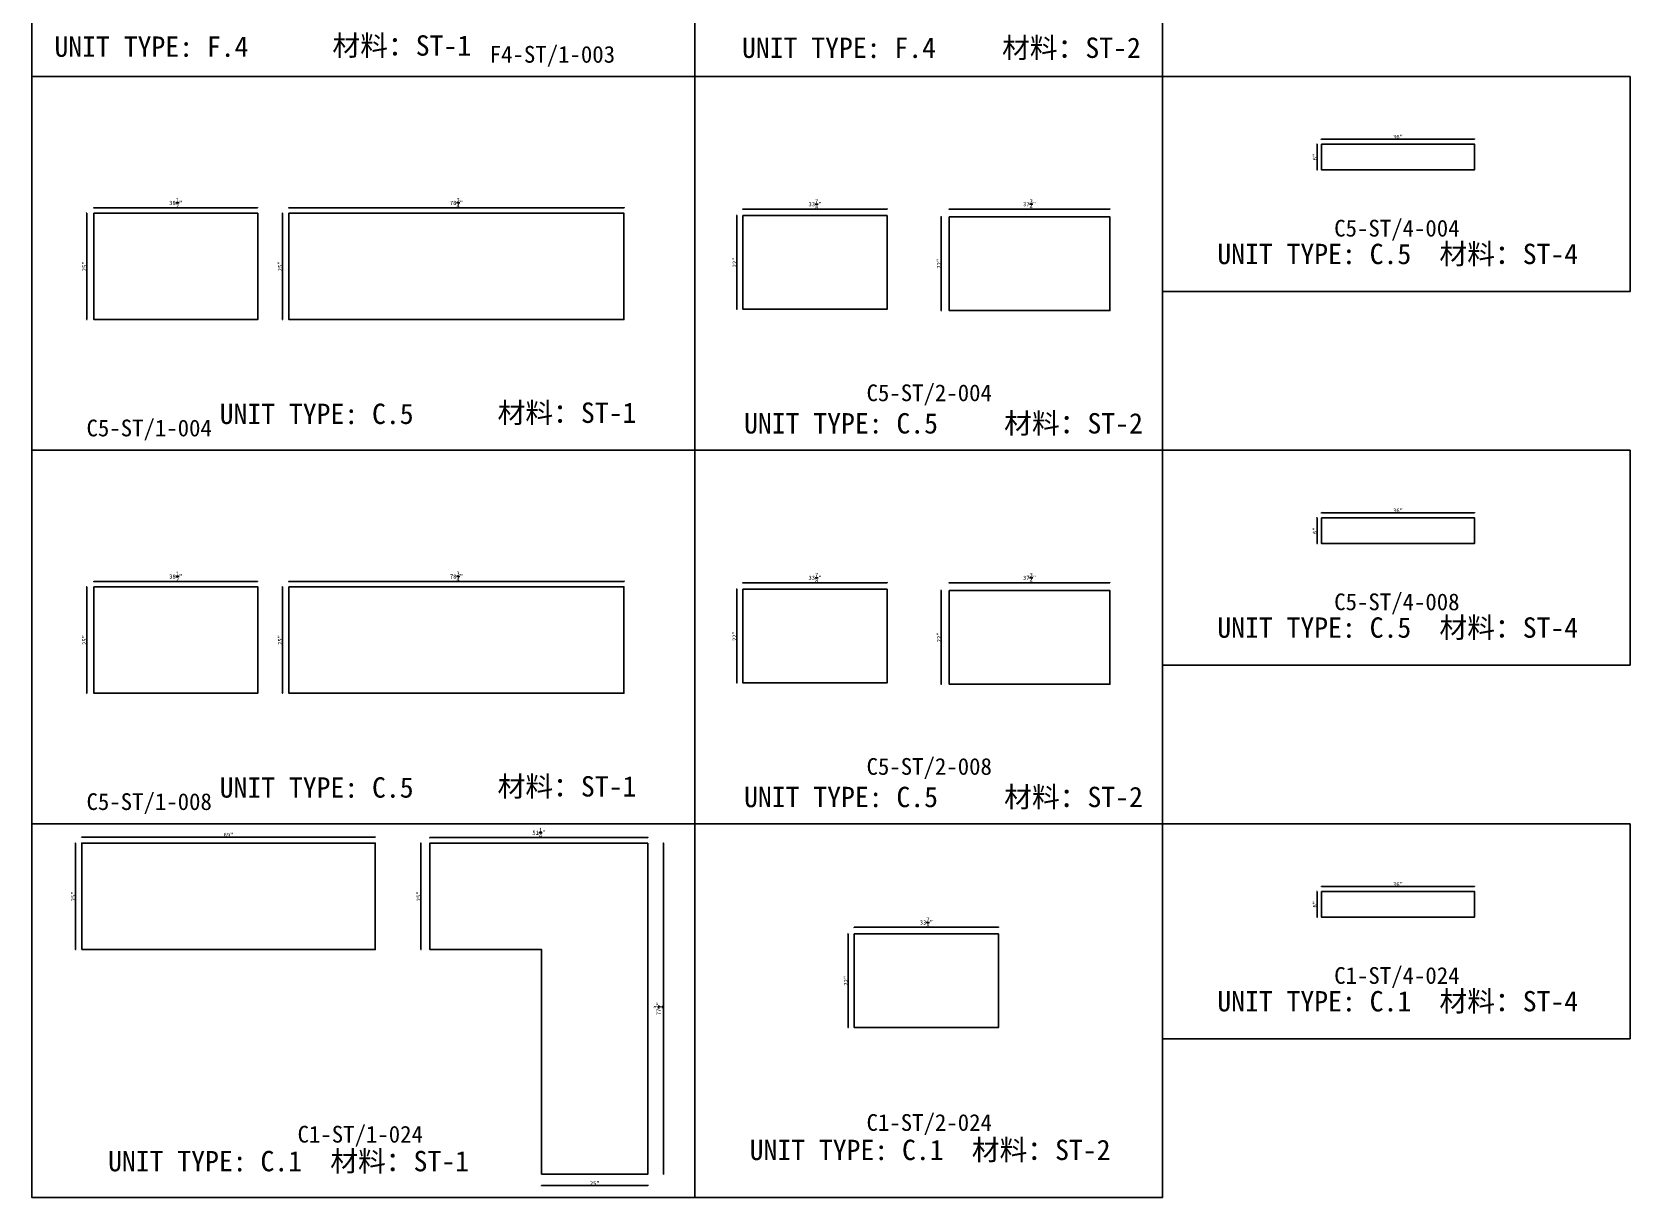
# Model space of a CAD drawing. Header units: millimetres. Extents: x -46966 to 138077, y -48408 to 2116.
# Drawn here: x 128537 to 138077, y -11649 to -4727 of the extents above; entities that cross this region are included whole.
import ezdxf
from ezdxf.enums import TextEntityAlignment as Align

# ---------------------------------------------------------------- set-up
doc = ezdxf.new("R2010")
doc.units = ezdxf.units.MM
doc.layers.add('PART_NUMBER', color=3, linetype='Continuous')
doc.styles.add('样式 1', font='')
doc.styles.get('样式 1').set_extended_font_data('NSimSun')
doc.dimstyles.new('副本 ISO-25', dxfattribs={"dimtxt": 25, "dimasz": 10, "dimexe": 1.5, "dimexo": 0.5, "dimtad": 1, "dimlfac": 0.03937, "dimlunit": 5, "dimtxsty": '样式 1', "dimblk": 'ARCHTICK', "dimcen": 2.5, "dimclrd": 256, "dimclrt": 1, "dimazin": 3, "dimtfac": 1, "dimtmove": 0, "dimatfit": 3, "dimfxlon": 1})

# ---------------------------------------------------------------- blocks, each defined once
blk = doc.blocks.new('_ArchTick')
at = {"color": 0, "linetype": 'ByBlock', "const_width": 0.15}
blk.add_lwpolyline([(-0.5, -0.5), (0.5, 0.5)], dxfattribs=at)
blk = doc.blocks.new('*D1675')
at = {"color": 0, "lineweight": -2, "transparency": 16777216}
for p, q in [((128906.1, -5776.8), (128906.1, -5774.3)), ((129884, -5776.8), (129884, -5774.3))]:
    blk.add_line(p, q, dxfattribs=at)
at = {"lineweight": -2, "transparency": 16777216}
blk.add_line((128906.1, -5775.8), (129884, -5775.8), dxfattribs=at)
at = {"layer": 'Defpoints', "color": 0, "transparency": 16777216}
for p in [(128906.1, -5808.5), (129884, -5775.8), (129884, -5808.5)]:
    blk.add_point(p, dxfattribs=at)
at = {"lineweight": -2, "transparency": 16777216, "xscale": 10, "yscale": 10, "zscale": 10, "rotation": 180}
blk.add_blockref('_ArchTick', (128906.1, -5775.8), dxfattribs=at)
at = {"lineweight": -2, "transparency": 16777216, "xscale": 10, "yscale": 10, "zscale": 10}
blk.add_blockref('_ArchTick', (129884, -5775.8), dxfattribs=at)
at = {"color": 1, "transparency": 16777216, "insert": (129395.1, -5746.8), "char_height": 25, "attachment_point": 5, "style": '样式 1'}
blk.add_mtext('\\A1;38{\\H1x;\\S1/2;}"', dxfattribs=at)
blk = doc.blocks.new('*D1676')
at = {"color": 0, "lineweight": -2, "transparency": 16777216}
for p, q in [((128864.2, -5808.5), (128861.7, -5808.5)), ((128864.2, -6443.5), (128861.7, -6443.5))]:
    blk.add_line(p, q, dxfattribs=at)
at = {"lineweight": -2, "transparency": 16777216}
blk.add_line((128863.2, -5808.5), (128863.2, -6443.5), dxfattribs=at)
at = {"layer": 'Defpoints', "color": 0, "transparency": 16777216}
for p in [(128906.1, -5808.5), (128863.2, -6443.5), (128906.1, -6443.5)]:
    blk.add_point(p, dxfattribs=at)
at = {"lineweight": -2, "transparency": 16777216, "xscale": 10, "yscale": 10, "zscale": 10}
for p, rotation in [((128863.2, -5808.5), 90), ((128863.2, -6443.5), 270)]:
    blk.add_blockref('_ArchTick', p, dxfattribs=dict(at, rotation=rotation))
at = {"color": 1, "transparency": 16777216, "insert": (128850.1, -6126), "char_height": 25, "attachment_point": 5, "rotation": 90, "style": '样式 1'}
blk.add_mtext('\\A1;25"', dxfattribs=at)
blk = doc.blocks.new('*D1677')
at = {"color": 0, "lineweight": -2, "transparency": 16777216}
for p, q in [((130070.8, -5776.8), (130070.8, -5774.3)), ((132071.1, -5776.8), (132071.1, -5774.3))]:
    blk.add_line(p, q, dxfattribs=at)
at = {"lineweight": -2, "transparency": 16777216}
blk.add_line((130070.8, -5775.8), (132071.1, -5775.8), dxfattribs=at)
at = {"layer": 'Defpoints', "color": 0, "transparency": 16777216}
for p in [(130070.8, -5808.5), (132071.1, -5775.8), (132071.1, -5808.5)]:
    blk.add_point(p, dxfattribs=at)
at = {"lineweight": -2, "transparency": 16777216, "xscale": 10, "yscale": 10, "zscale": 10, "rotation": 180}
blk.add_blockref('_ArchTick', (130070.8, -5775.8), dxfattribs=at)
at = {"lineweight": -2, "transparency": 16777216, "xscale": 10, "yscale": 10, "zscale": 10}
blk.add_blockref('_ArchTick', (132071.1, -5775.8), dxfattribs=at)
at = {"color": 1, "transparency": 16777216, "insert": (131070.9, -5746.7), "char_height": 25, "attachment_point": 5, "style": '样式 1'}
blk.add_mtext('\\A1;78{\\H1x;\\S3/4;}"', dxfattribs=at)
blk = doc.blocks.new('*D1678')
at = {"color": 0, "lineweight": -2, "transparency": 16777216}
for p, q in [((130032.4, -5808.5), (130029.9, -5808.5)), ((130032.4, -6443.5), (130029.9, -6443.5))]:
    blk.add_line(p, q, dxfattribs=at)
at = {"lineweight": -2, "transparency": 16777216}
blk.add_line((130031.4, -6443.5), (130031.4, -5808.5), dxfattribs=at)
at = {"layer": 'Defpoints', "color": 0, "transparency": 16777216}
for p in [(130031.4, -5808.5), (130070.8, -5808.5), (130070.8, -6443.5)]:
    blk.add_point(p, dxfattribs=at)
at = {"lineweight": -2, "transparency": 16777216, "xscale": 10, "yscale": 10, "zscale": 10}
for p, rotation in [((130031.4, -5808.5), 90), ((130031.4, -6443.5), 270)]:
    blk.add_blockref('_ArchTick', p, dxfattribs=dict(at, rotation=rotation))
at = {"color": 1, "transparency": 16777216, "insert": (130018.3, -6126), "char_height": 25, "attachment_point": 5, "rotation": 90, "style": '样式 1'}
blk.add_mtext('\\A1;25"', dxfattribs=at)
blk = doc.blocks.new('*D1679')
at = {"color": 0, "lineweight": -2, "transparency": 16777216}
for p, q in [((132781.4, -5784.8), (132781.4, -5782.3)), ((133641.8, -5784.8), (133641.8, -5782.3))]:
    blk.add_line(p, q, dxfattribs=at)
at = {"lineweight": -2, "transparency": 16777216}
blk.add_line((132781.4, -5783.8), (133641.8, -5783.8), dxfattribs=at)
at = {"layer": 'Defpoints', "color": 0, "transparency": 16777216}
for p in [(133641.8, -5783.8), (132781.4, -5823.3), (133641.8, -5823.3)]:
    blk.add_point(p, dxfattribs=at)
at = {"lineweight": -2, "transparency": 16777216, "xscale": 10, "yscale": 10, "zscale": 10, "rotation": 180}
blk.add_blockref('_ArchTick', (132781.4, -5783.8), dxfattribs=at)
at = {"lineweight": -2, "transparency": 16777216, "xscale": 10, "yscale": 10, "zscale": 10}
blk.add_blockref('_ArchTick', (133641.8, -5783.8), dxfattribs=at)
at = {"color": 1, "transparency": 16777216, "insert": (133211.6, -5754.7), "char_height": 25, "attachment_point": 5, "style": '样式 1'}
blk.add_mtext('\\A1;33{\\H1x;\\S7/8;}"', dxfattribs=at)
blk = doc.blocks.new('*D1680')
at = {"color": 0, "lineweight": -2, "transparency": 16777216}
for p, q in [((132745.7, -5823.3), (132743.2, -5823.3)), ((132745.7, -6382.1), (132743.2, -6382.1))]:
    blk.add_line(p, q, dxfattribs=at)
at = {"lineweight": -2, "transparency": 16777216}
blk.add_line((132744.7, -5823.3), (132744.7, -6382.1), dxfattribs=at)
at = {"layer": 'Defpoints', "color": 0, "transparency": 16777216}
for p in [(132781.4, -5823.3), (132744.7, -6382.1), (132781.4, -6382.1)]:
    blk.add_point(p, dxfattribs=at)
at = {"lineweight": -2, "transparency": 16777216, "xscale": 10, "yscale": 10, "zscale": 10}
for p, rotation in [((132744.7, -5823.3), 90), ((132744.7, -6382.1), 270)]:
    blk.add_blockref('_ArchTick', p, dxfattribs=dict(at, rotation=rotation))
at = {"color": 1, "transparency": 16777216, "insert": (132731.6, -6102.7), "char_height": 25, "attachment_point": 5, "rotation": 90, "style": '样式 1'}
blk.add_mtext('\\A1;22"', dxfattribs=at)
blk = doc.blocks.new('*D1681')
at = {"color": 0, "lineweight": -2, "transparency": 16777216}
for p, q in [((134013.2, -5784.8), (134013.2, -5782.3)), ((134972, -5784.8), (134972, -5782.3))]:
    blk.add_line(p, q, dxfattribs=at)
at = {"lineweight": -2, "transparency": 16777216}
blk.add_line((134013.2, -5783.8), (134972, -5783.8), dxfattribs=at)
at = {"layer": 'Defpoints', "color": 0, "transparency": 16777216}
for p in [(134972, -5783.8), (134013.2, -5830.7), (134972, -5830.7)]:
    blk.add_point(p, dxfattribs=at)
at = {"lineweight": -2, "transparency": 16777216, "xscale": 10, "yscale": 10, "zscale": 10, "rotation": 180}
blk.add_blockref('_ArchTick', (134013.2, -5783.8), dxfattribs=at)
at = {"lineweight": -2, "transparency": 16777216, "xscale": 10, "yscale": 10, "zscale": 10}
blk.add_blockref('_ArchTick', (134972, -5783.8), dxfattribs=at)
at = {"color": 1, "transparency": 16777216, "insert": (134492.6, -5754.7), "char_height": 25, "attachment_point": 5, "style": '样式 1'}
blk.add_mtext('\\A1;37{\\H1x;\\S3/4;}"', dxfattribs=at)
blk = doc.blocks.new('*D1682')
at = {"color": 0, "lineweight": -2, "transparency": 16777216}
for p, q in [((133966, -5830.7), (133963.5, -5830.7)), ((133966, -6389.5), (133963.5, -6389.5))]:
    blk.add_line(p, q, dxfattribs=at)
at = {"lineweight": -2, "transparency": 16777216}
blk.add_line((133965, -6389.5), (133965, -5830.7), dxfattribs=at)
at = {"layer": 'Defpoints', "color": 0, "transparency": 16777216}
for p in [(133965, -5830.7), (134013.2, -5830.7), (134013.2, -6389.5)]:
    blk.add_point(p, dxfattribs=at)
at = {"lineweight": -2, "transparency": 16777216, "xscale": 10, "yscale": 10, "zscale": 10}
for p, rotation in [((133965, -5830.7), 90), ((133965, -6389.5), 270)]:
    blk.add_blockref('_ArchTick', p, dxfattribs=dict(at, rotation=rotation))
at = {"color": 1, "transparency": 16777216, "insert": (133951.9, -6110.1), "char_height": 25, "attachment_point": 5, "rotation": 90, "style": '样式 1'}
blk.add_mtext('\\A1;22"', dxfattribs=at)
blk = doc.blocks.new('*D1683')
at = {"color": 0, "lineweight": -2, "transparency": 16777216}
for p, q in [((136234.6, -5367.5), (136234.6, -5365)), ((137149, -5367.5), (137149, -5365))]:
    blk.add_line(p, q, dxfattribs=at)
at = {"lineweight": -2, "transparency": 16777216}
blk.add_line((136234.6, -5366.5), (137149, -5366.5), dxfattribs=at)
at = {"layer": 'Defpoints', "color": 0, "transparency": 16777216}
for p in [(136234.6, -5397.3), (137149, -5366.5), (137149, -5397.3)]:
    blk.add_point(p, dxfattribs=at)
at = {"lineweight": -2, "transparency": 16777216, "xscale": 10, "yscale": 10, "zscale": 10, "rotation": 180}
blk.add_blockref('_ArchTick', (136234.6, -5366.5), dxfattribs=at)
at = {"lineweight": -2, "transparency": 16777216, "xscale": 10, "yscale": 10, "zscale": 10}
blk.add_blockref('_ArchTick', (137149, -5366.5), dxfattribs=at)
at = {"color": 1, "transparency": 16777216, "insert": (136691.8, -5353.4), "char_height": 25, "attachment_point": 5, "style": '样式 1'}
blk.add_mtext('\\A1;36"', dxfattribs=at)
blk = doc.blocks.new('*D2107')
at = {"color": 0, "lineweight": -2, "transparency": 16777216}
for p, q in [((136209.8, -5397.3), (136207.3, -5397.3)), ((136209.8, -5549.7), (136207.3, -5549.7))]:
    blk.add_line(p, q, dxfattribs=at)
at = {"lineweight": -2, "transparency": 16777216}
blk.add_line((136208.8, -5549.7), (136208.8, -5397.3), dxfattribs=at)
at = {"layer": 'Defpoints', "color": 0, "transparency": 16777216}
for p in [(136208.8, -5397.3), (136234.6, -5397.3), (136234.6, -5549.7)]:
    blk.add_point(p, dxfattribs=at)
at = {"lineweight": -2, "transparency": 16777216, "xscale": 10, "yscale": 10, "zscale": 10}
for p, rotation in [((136208.8, -5397.3), 90), ((136208.8, -5549.7), 270)]:
    blk.add_blockref('_ArchTick', p, dxfattribs=dict(at, rotation=rotation))
at = {"color": 1, "transparency": 16777216, "insert": (136195.7, -5473.5), "char_height": 25, "attachment_point": 5, "rotation": 90, "style": '样式 1'}
blk.add_mtext('\\A1;6"', dxfattribs=at)
blk = doc.blocks.new('*D2108')
at = {"color": 0, "lineweight": -2, "transparency": 16777216}
for p, q in [((128906.1, -8006.4), (128906.1, -8003.9)), ((129884, -8006.4), (129884, -8003.9))]:
    blk.add_line(p, q, dxfattribs=at)
at = {"lineweight": -2, "transparency": 16777216}
blk.add_line((128906.1, -8005.4), (129884, -8005.4), dxfattribs=at)
at = {"layer": 'Defpoints', "color": 0, "transparency": 16777216}
for p in [(129884, -8005.4), (128906.1, -8038), (129884, -8038)]:
    blk.add_point(p, dxfattribs=at)
at = {"lineweight": -2, "transparency": 16777216, "xscale": 10, "yscale": 10, "zscale": 10, "rotation": 180}
blk.add_blockref('_ArchTick', (128906.1, -8005.4), dxfattribs=at)
at = {"lineweight": -2, "transparency": 16777216, "xscale": 10, "yscale": 10, "zscale": 10}
blk.add_blockref('_ArchTick', (129884, -8005.4), dxfattribs=at)
at = {"color": 1, "transparency": 16777216, "insert": (129395.1, -7976.3), "char_height": 25, "attachment_point": 5, "style": '样式 1'}
blk.add_mtext('\\A1;38{\\H1x;\\S1/2;}"', dxfattribs=at)
blk = doc.blocks.new('*D2109')
at = {"color": 0, "lineweight": -2, "transparency": 16777216}
for p, q in [((128864.2, -8038), (128861.7, -8038)), ((128864.2, -8673), (128861.7, -8673))]:
    blk.add_line(p, q, dxfattribs=at)
at = {"lineweight": -2, "transparency": 16777216}
blk.add_line((128863.2, -8038), (128863.2, -8673), dxfattribs=at)
at = {"layer": 'Defpoints', "color": 0, "transparency": 16777216}
for p in [(128906.1, -8038), (128863.2, -8673), (128906.1, -8673)]:
    blk.add_point(p, dxfattribs=at)
at = {"lineweight": -2, "transparency": 16777216, "xscale": 10, "yscale": 10, "zscale": 10}
for p, rotation in [((128863.2, -8038), 90), ((128863.2, -8673), 270)]:
    blk.add_blockref('_ArchTick', p, dxfattribs=dict(at, rotation=rotation))
at = {"color": 1, "transparency": 16777216, "insert": (128850.1, -8355.5), "char_height": 25, "attachment_point": 5, "rotation": 90, "style": '样式 1'}
blk.add_mtext('\\A1;25"', dxfattribs=at)
blk = doc.blocks.new('*D2110')
at = {"color": 0, "lineweight": -2, "transparency": 16777216}
for p, q in [((130070.8, -8006.4), (130070.8, -8003.9)), ((132071.1, -8006.4), (132071.1, -8003.9))]:
    blk.add_line(p, q, dxfattribs=at)
at = {"lineweight": -2, "transparency": 16777216}
blk.add_line((130070.8, -8005.4), (132071.1, -8005.4), dxfattribs=at)
at = {"layer": 'Defpoints', "color": 0, "transparency": 16777216}
for p in [(132071.1, -8005.4), (130070.8, -8038), (132071.1, -8038)]:
    blk.add_point(p, dxfattribs=at)
at = {"lineweight": -2, "transparency": 16777216, "xscale": 10, "yscale": 10, "zscale": 10, "rotation": 180}
blk.add_blockref('_ArchTick', (130070.8, -8005.4), dxfattribs=at)
at = {"lineweight": -2, "transparency": 16777216, "xscale": 10, "yscale": 10, "zscale": 10}
blk.add_blockref('_ArchTick', (132071.1, -8005.4), dxfattribs=at)
at = {"color": 1, "transparency": 16777216, "insert": (131070.9, -7976.3), "char_height": 25, "attachment_point": 5, "style": '样式 1'}
blk.add_mtext('\\A1;78{\\H1x;\\S3/4;}"', dxfattribs=at)
blk = doc.blocks.new('*D2111')
at = {"color": 0, "lineweight": -2, "transparency": 16777216}
for p, q in [((130032.4, -8038), (130029.9, -8038)), ((130032.4, -8673), (130029.9, -8673))]:
    blk.add_line(p, q, dxfattribs=at)
at = {"lineweight": -2, "transparency": 16777216}
blk.add_line((130031.4, -8673), (130031.4, -8038), dxfattribs=at)
at = {"layer": 'Defpoints', "color": 0, "transparency": 16777216}
for p in [(130031.4, -8038), (130070.8, -8038), (130070.8, -8673)]:
    blk.add_point(p, dxfattribs=at)
at = {"lineweight": -2, "transparency": 16777216, "xscale": 10, "yscale": 10, "zscale": 10}
for p, rotation in [((130031.4, -8038), 90), ((130031.4, -8673), 270)]:
    blk.add_blockref('_ArchTick', p, dxfattribs=dict(at, rotation=rotation))
at = {"color": 1, "transparency": 16777216, "insert": (130018.3, -8355.5), "char_height": 25, "attachment_point": 5, "rotation": 90, "style": '样式 1'}
blk.add_mtext('\\A1;25"', dxfattribs=at)
blk = doc.blocks.new('*D2112')
at = {"color": 0, "lineweight": -2, "transparency": 16777216}
for p, q in [((132781.4, -8014.4), (132781.4, -8011.9)), ((133641.8, -8014.4), (133641.8, -8011.9))]:
    blk.add_line(p, q, dxfattribs=at)
at = {"lineweight": -2, "transparency": 16777216}
blk.add_line((132781.4, -8013.4), (133641.8, -8013.4), dxfattribs=at)
at = {"layer": 'Defpoints', "color": 0, "transparency": 16777216}
for p in [(133641.8, -8013.4), (132781.4, -8052.8), (133641.8, -8052.8)]:
    blk.add_point(p, dxfattribs=at)
at = {"lineweight": -2, "transparency": 16777216, "xscale": 10, "yscale": 10, "zscale": 10, "rotation": 180}
blk.add_blockref('_ArchTick', (132781.4, -8013.4), dxfattribs=at)
at = {"lineweight": -2, "transparency": 16777216, "xscale": 10, "yscale": 10, "zscale": 10}
blk.add_blockref('_ArchTick', (133641.8, -8013.4), dxfattribs=at)
at = {"color": 1, "transparency": 16777216, "insert": (133211.6, -7984.3), "char_height": 25, "attachment_point": 5, "style": '样式 1'}
blk.add_mtext('\\A1;33{\\H1x;\\S7/8;}"', dxfattribs=at)
blk = doc.blocks.new('*D2113')
at = {"color": 0, "lineweight": -2, "transparency": 16777216}
for p, q in [((132745.7, -8052.8), (132743.2, -8052.8)), ((132745.7, -8611.6), (132743.2, -8611.6))]:
    blk.add_line(p, q, dxfattribs=at)
at = {"lineweight": -2, "transparency": 16777216}
blk.add_line((132744.7, -8052.8), (132744.7, -8611.6), dxfattribs=at)
at = {"layer": 'Defpoints', "color": 0, "transparency": 16777216}
for p in [(132781.4, -8052.8), (132744.7, -8611.6), (132781.4, -8611.6)]:
    blk.add_point(p, dxfattribs=at)
at = {"lineweight": -2, "transparency": 16777216, "xscale": 10, "yscale": 10, "zscale": 10}
for p, rotation in [((132744.7, -8052.8), 90), ((132744.7, -8611.6), 270)]:
    blk.add_blockref('_ArchTick', p, dxfattribs=dict(at, rotation=rotation))
at = {"color": 1, "transparency": 16777216, "insert": (132731.6, -8332.2), "char_height": 25, "attachment_point": 5, "rotation": 90, "style": '样式 1'}
blk.add_mtext('\\A1;22"', dxfattribs=at)
blk = doc.blocks.new('*D2114')
at = {"color": 0, "lineweight": -2, "transparency": 16777216}
for p, q in [((134013.2, -8014.4), (134013.2, -8011.9)), ((134972, -8014.4), (134972, -8011.9))]:
    blk.add_line(p, q, dxfattribs=at)
at = {"lineweight": -2, "transparency": 16777216}
blk.add_line((134013.2, -8013.4), (134972, -8013.4), dxfattribs=at)
at = {"layer": 'Defpoints', "color": 0, "transparency": 16777216}
for p in [(134972, -8013.4), (134013.2, -8060.3), (134972, -8060.3)]:
    blk.add_point(p, dxfattribs=at)
at = {"lineweight": -2, "transparency": 16777216, "xscale": 10, "yscale": 10, "zscale": 10, "rotation": 180}
blk.add_blockref('_ArchTick', (134013.2, -8013.4), dxfattribs=at)
at = {"lineweight": -2, "transparency": 16777216, "xscale": 10, "yscale": 10, "zscale": 10}
blk.add_blockref('_ArchTick', (134972, -8013.4), dxfattribs=at)
at = {"color": 1, "transparency": 16777216, "insert": (134492.6, -7984.3), "char_height": 25, "attachment_point": 5, "style": '样式 1'}
blk.add_mtext('\\A1;37{\\H1x;\\S3/4;}"', dxfattribs=at)
blk = doc.blocks.new('*D2115')
at = {"color": 0, "lineweight": -2, "transparency": 16777216}
for p, q in [((133966, -8060.3), (133963.5, -8060.3)), ((133966, -8619.1), (133963.5, -8619.1))]:
    blk.add_line(p, q, dxfattribs=at)
at = {"lineweight": -2, "transparency": 16777216}
blk.add_line((133965, -8619.1), (133965, -8060.3), dxfattribs=at)
at = {"layer": 'Defpoints', "color": 0, "transparency": 16777216}
for p in [(133965, -8060.3), (134013.2, -8060.3), (134013.2, -8619.1)]:
    blk.add_point(p, dxfattribs=at)
at = {"lineweight": -2, "transparency": 16777216, "xscale": 10, "yscale": 10, "zscale": 10}
for p, rotation in [((133965, -8060.3), 90), ((133965, -8619.1), 270)]:
    blk.add_blockref('_ArchTick', p, dxfattribs=dict(at, rotation=rotation))
at = {"color": 1, "transparency": 16777216, "insert": (133951.9, -8339.7), "char_height": 25, "attachment_point": 5, "rotation": 90, "style": '样式 1'}
blk.add_mtext('\\A1;22"', dxfattribs=at)
blk = doc.blocks.new('*D2116')
at = {"color": 0, "lineweight": -2, "transparency": 16777216}
for p, q in [((136234.6, -7597), (136234.6, -7594.5)), ((137149, -7597), (137149, -7594.5))]:
    blk.add_line(p, q, dxfattribs=at)
at = {"lineweight": -2, "transparency": 16777216}
blk.add_line((136234.6, -7596), (137149, -7596), dxfattribs=at)
at = {"layer": 'Defpoints', "color": 0, "transparency": 16777216}
for p in [(136234.6, -7626.9), (137149, -7596), (137149, -7626.9)]:
    blk.add_point(p, dxfattribs=at)
at = {"lineweight": -2, "transparency": 16777216, "xscale": 10, "yscale": 10, "zscale": 10, "rotation": 180}
blk.add_blockref('_ArchTick', (136234.6, -7596), dxfattribs=at)
at = {"lineweight": -2, "transparency": 16777216, "xscale": 10, "yscale": 10, "zscale": 10}
blk.add_blockref('_ArchTick', (137149, -7596), dxfattribs=at)
at = {"color": 1, "transparency": 16777216, "insert": (136691.8, -7582.9), "char_height": 25, "attachment_point": 5, "style": '样式 1'}
blk.add_mtext('\\A1;36"', dxfattribs=at)
blk = doc.blocks.new('*D2117')
at = {"color": 0, "lineweight": -2, "transparency": 16777216}
for p, q in [((136209.8, -7626.9), (136207.3, -7626.9)), ((136209.8, -7779.3), (136207.3, -7779.3))]:
    blk.add_line(p, q, dxfattribs=at)
at = {"lineweight": -2, "transparency": 16777216}
blk.add_line((136208.8, -7779.3), (136208.8, -7626.9), dxfattribs=at)
at = {"layer": 'Defpoints', "color": 0, "transparency": 16777216}
for p in [(136208.8, -7626.9), (136234.6, -7626.9), (136234.6, -7779.3)]:
    blk.add_point(p, dxfattribs=at)
at = {"lineweight": -2, "transparency": 16777216, "xscale": 10, "yscale": 10, "zscale": 10}
for p, rotation in [((136208.8, -7626.9), 90), ((136208.8, -7779.3), 270)]:
    blk.add_blockref('_ArchTick', p, dxfattribs=dict(at, rotation=rotation))
at = {"color": 1, "transparency": 16777216, "insert": (136195.7, -7703.1), "char_height": 25, "attachment_point": 5, "rotation": 90, "style": '样式 1'}
blk.add_mtext('\\A1;6"', dxfattribs=at)
blk = doc.blocks.new('*D2118')
at = {"color": 0, "lineweight": -2, "transparency": 16777216}
for p, q in [((128797.4, -9567.6), (128794.9, -9567.6)), ((128797.4, -10202.6), (128794.9, -10202.6))]:
    blk.add_line(p, q, dxfattribs=at)
at = {"lineweight": -2, "transparency": 16777216}
blk.add_line((128796.4, -10202.6), (128796.4, -9567.6), dxfattribs=at)
at = {"layer": 'Defpoints', "color": 0, "transparency": 16777216}
for p in [(128796.4, -9567.6), (128833.3, -9567.6), (128833.3, -10202.6)]:
    blk.add_point(p, dxfattribs=at)
at = {"lineweight": -2, "transparency": 16777216, "xscale": 10, "yscale": 10, "zscale": 10}
for p, rotation in [((128796.4, -9567.6), 90), ((128796.4, -10202.6), 270)]:
    blk.add_blockref('_ArchTick', p, dxfattribs=dict(at, rotation=rotation))
at = {"color": 1, "transparency": 16777216, "insert": (128783.2, -9885.1), "char_height": 25, "attachment_point": 5, "rotation": 90, "style": '样式 1'}
blk.add_mtext('\\A1;25"', dxfattribs=at)
blk = doc.blocks.new('*D2119')
at = {"color": 0, "lineweight": -2, "transparency": 16777216}
for p, q in [((128833.3, -9532.3), (128833.3, -9529.8)), ((130585.9, -9532.3), (130585.9, -9529.8))]:
    blk.add_line(p, q, dxfattribs=at)
at = {"lineweight": -2, "transparency": 16777216}
blk.add_line((128833.3, -9531.3), (130585.9, -9531.3), dxfattribs=at)
at = {"layer": 'Defpoints', "color": 0, "transparency": 16777216}
for p in [(130585.9, -9531.3), (128833.3, -9567.6), (130585.9, -9567.6)]:
    blk.add_point(p, dxfattribs=at)
at = {"lineweight": -2, "transparency": 16777216, "xscale": 10, "yscale": 10, "zscale": 10, "rotation": 180}
blk.add_blockref('_ArchTick', (128833.3, -9531.3), dxfattribs=at)
at = {"lineweight": -2, "transparency": 16777216, "xscale": 10, "yscale": 10, "zscale": 10}
blk.add_blockref('_ArchTick', (130585.9, -9531.3), dxfattribs=at)
at = {"color": 1, "transparency": 16777216, "insert": (129709.6, -9518.2), "char_height": 25, "attachment_point": 5, "style": '样式 1'}
blk.add_mtext('\\A1;69"', dxfattribs=at)
blk = doc.blocks.new('*D2120')
at = {"color": 0, "lineweight": -2, "transparency": 16777216}
for p, q in [((130912.2, -9535.5), (130912.2, -9533)), ((132213.9, -9535.5), (132213.9, -9533))]:
    blk.add_line(p, q, dxfattribs=at)
at = {"lineweight": -2, "transparency": 16777216}
blk.add_line((130912.2, -9534.5), (132213.9, -9534.5), dxfattribs=at)
at = {"layer": 'Defpoints', "color": 0, "transparency": 16777216}
for p in [(132213.9, -9534.5), (130912.2, -9567.6), (132213.9, -9567.6)]:
    blk.add_point(p, dxfattribs=at)
at = {"lineweight": -2, "transparency": 16777216, "xscale": 10, "yscale": 10, "zscale": 10, "rotation": 180}
blk.add_blockref('_ArchTick', (130912.2, -9534.5), dxfattribs=at)
at = {"lineweight": -2, "transparency": 16777216, "xscale": 10, "yscale": 10, "zscale": 10}
blk.add_blockref('_ArchTick', (132213.9, -9534.5), dxfattribs=at)
at = {"color": 1, "transparency": 16777216, "insert": (131563.1, -9505.5), "char_height": 25, "attachment_point": 5, "style": '样式 1'}
blk.add_mtext('\\A1;51{\\H1x;\\S1/4;}"', dxfattribs=at)
blk = doc.blocks.new('*D2121')
at = {"color": 0, "lineweight": -2, "transparency": 16777216}
for p, q in [((130859.7, -9567.6), (130857.2, -9567.6)), ((130859.7, -10202.6), (130857.2, -10202.6))]:
    blk.add_line(p, q, dxfattribs=at)
at = {"lineweight": -2, "transparency": 16777216}
blk.add_line((130858.7, -10202.6), (130858.7, -9567.6), dxfattribs=at)
at = {"layer": 'Defpoints', "color": 0, "transparency": 16777216}
for p in [(130858.7, -9567.6), (130912.2, -9567.6), (130912.2, -10202.6)]:
    blk.add_point(p, dxfattribs=at)
at = {"lineweight": -2, "transparency": 16777216, "xscale": 10, "yscale": 10, "zscale": 10}
for p, rotation in [((130858.7, -9567.6), 90), ((130858.7, -10202.6), 270)]:
    blk.add_blockref('_ArchTick', p, dxfattribs=dict(at, rotation=rotation))
at = {"color": 1, "transparency": 16777216, "insert": (130845.6, -9885.1), "char_height": 25, "attachment_point": 5, "rotation": 90, "style": '样式 1'}
blk.add_mtext('\\A1;25"', dxfattribs=at)
blk = doc.blocks.new('*D2122')
at = {"color": 0, "lineweight": -2, "transparency": 16777216}
for p, q in [((131578.9, -11609.9), (131578.9, -11612.4)), ((132213.9, -11609.9), (132213.9, -11612.4))]:
    blk.add_line(p, q, dxfattribs=at)
at = {"lineweight": -2, "transparency": 16777216}
blk.add_line((132213.9, -11610.9), (131578.9, -11610.9), dxfattribs=at)
at = {"layer": 'Defpoints', "color": 0, "transparency": 16777216}
for p in [(131578.9, -11542.5), (132213.9, -11542.5), (131578.9, -11610.9)]:
    blk.add_point(p, dxfattribs=at)
at = {"lineweight": -2, "transparency": 16777216, "xscale": 10, "yscale": 10, "zscale": 10, "rotation": 180}
blk.add_blockref('_ArchTick', (131578.9, -11610.9), dxfattribs=at)
at = {"lineweight": -2, "transparency": 16777216, "xscale": 10, "yscale": 10, "zscale": 10}
blk.add_blockref('_ArchTick', (132213.9, -11610.9), dxfattribs=at)
at = {"color": 1, "transparency": 16777216, "insert": (131896.4, -11597.8), "char_height": 25, "attachment_point": 5, "style": '样式 1'}
blk.add_mtext('\\A1;25"', dxfattribs=at)
blk = doc.blocks.new('*D2123')
at = {"color": 0, "lineweight": -2, "transparency": 16777216}
for p, q in [((132306.2, -9567.6), (132308.7, -9567.6)), ((132306.2, -11542.5), (132308.7, -11542.5))]:
    blk.add_line(p, q, dxfattribs=at)
at = {"lineweight": -2, "transparency": 16777216}
blk.add_line((132307.2, -11542.5), (132307.2, -9567.6), dxfattribs=at)
at = {"layer": 'Defpoints', "color": 0, "transparency": 16777216}
for p in [(132213.9, -9567.6), (132307.2, -9567.6), (132213.9, -11542.5)]:
    blk.add_point(p, dxfattribs=at)
at = {"lineweight": -2, "transparency": 16777216, "xscale": 10, "yscale": 10, "zscale": 10}
for p, rotation in [((132307.2, -9567.6), 90), ((132307.2, -11542.5), 270)]:
    blk.add_blockref('_ArchTick', p, dxfattribs=dict(at, rotation=rotation))
at = {"color": 1, "transparency": 16777216, "insert": (132278.1, -10555.1), "char_height": 25, "attachment_point": 5, "rotation": 90, "style": '样式 1'}
blk.add_mtext('\\A1;77{\\H1x;\\S3/4;}"', dxfattribs=at)
blk = doc.blocks.new('*D2124')
at = {"color": 0, "lineweight": -2, "transparency": 16777216}
for p, q in [((133445.8, -10070.8), (133445.8, -10068.3)), ((134306.3, -10070.8), (134306.3, -10068.3))]:
    blk.add_line(p, q, dxfattribs=at)
at = {"lineweight": -2, "transparency": 16777216}
blk.add_line((133445.8, -10069.8), (134306.3, -10069.8), dxfattribs=at)
at = {"layer": 'Defpoints', "color": 0, "transparency": 16777216}
for p in [(133445.8, -10109.2), (134306.3, -10069.8), (134306.3, -10109.2)]:
    blk.add_point(p, dxfattribs=at)
at = {"lineweight": -2, "transparency": 16777216, "xscale": 10, "yscale": 10, "zscale": 10, "rotation": 180}
blk.add_blockref('_ArchTick', (133445.8, -10069.8), dxfattribs=at)
at = {"lineweight": -2, "transparency": 16777216, "xscale": 10, "yscale": 10, "zscale": 10}
blk.add_blockref('_ArchTick', (134306.3, -10069.8), dxfattribs=at)
at = {"color": 1, "transparency": 16777216, "insert": (133876, -10040.7), "char_height": 25, "attachment_point": 5, "style": '样式 1'}
blk.add_mtext('\\A1;33{\\H1x;\\S7/8;}"', dxfattribs=at)
blk = doc.blocks.new('*D2125')
at = {"color": 0, "lineweight": -2, "transparency": 16777216}
for p, q in [((133410.2, -10109.2), (133407.7, -10109.2)), ((133410.2, -10668), (133407.7, -10668))]:
    blk.add_line(p, q, dxfattribs=at)
at = {"lineweight": -2, "transparency": 16777216}
blk.add_line((133409.2, -10109.2), (133409.2, -10668), dxfattribs=at)
at = {"layer": 'Defpoints', "color": 0, "transparency": 16777216}
for p in [(133445.8, -10109.2), (133409.2, -10668), (133445.8, -10668)]:
    blk.add_point(p, dxfattribs=at)
at = {"lineweight": -2, "transparency": 16777216, "xscale": 10, "yscale": 10, "zscale": 10}
for p, rotation in [((133409.2, -10109.2), 90), ((133409.2, -10668), 270)]:
    blk.add_blockref('_ArchTick', p, dxfattribs=dict(at, rotation=rotation))
at = {"color": 1, "transparency": 16777216, "insert": (133396.1, -10388.6), "char_height": 25, "attachment_point": 5, "rotation": 90, "style": '样式 1'}
blk.add_mtext('\\A1;22"', dxfattribs=at)
blk = doc.blocks.new('*D2126')
at = {"color": 0, "lineweight": -2, "transparency": 16777216}
for p, q in [((136234.6, -9826.6), (136234.6, -9824.1)), ((137149, -9826.6), (137149, -9824.1))]:
    blk.add_line(p, q, dxfattribs=at)
at = {"lineweight": -2, "transparency": 16777216}
blk.add_line((136234.6, -9825.6), (137149, -9825.6), dxfattribs=at)
at = {"layer": 'Defpoints', "color": 0, "transparency": 16777216}
for p in [(137149, -9825.6), (136234.6, -9856.4), (137149, -9856.4)]:
    blk.add_point(p, dxfattribs=at)
at = {"lineweight": -2, "transparency": 16777216, "xscale": 10, "yscale": 10, "zscale": 10, "rotation": 180}
blk.add_blockref('_ArchTick', (136234.6, -9825.6), dxfattribs=at)
at = {"lineweight": -2, "transparency": 16777216, "xscale": 10, "yscale": 10, "zscale": 10}
blk.add_blockref('_ArchTick', (137149, -9825.6), dxfattribs=at)
at = {"color": 1, "transparency": 16777216, "insert": (136691.8, -9812.5), "char_height": 25, "attachment_point": 5, "style": '样式 1'}
blk.add_mtext('\\A1;36"', dxfattribs=at)
blk = doc.blocks.new('*D2127')
at = {"color": 0, "lineweight": -2, "transparency": 16777216}
for p, q in [((136209.8, -9856.4), (136207.3, -9856.4)), ((136209.8, -10008.8), (136207.3, -10008.8))]:
    blk.add_line(p, q, dxfattribs=at)
at = {"lineweight": -2, "transparency": 16777216}
blk.add_line((136208.8, -10008.8), (136208.8, -9856.4), dxfattribs=at)
at = {"layer": 'Defpoints', "color": 0, "transparency": 16777216}
for p in [(136208.8, -9856.4), (136234.6, -9856.4), (136234.6, -10008.8)]:
    blk.add_point(p, dxfattribs=at)
at = {"lineweight": -2, "transparency": 16777216, "xscale": 10, "yscale": 10, "zscale": 10}
for p, rotation in [((136208.8, -9856.4), 90), ((136208.8, -10008.8), 270)]:
    blk.add_blockref('_ArchTick', p, dxfattribs=dict(at, rotation=rotation))
at = {"color": 1, "transparency": 16777216, "insert": (136195.7, -9932.6), "char_height": 25, "attachment_point": 5, "rotation": 90, "style": '样式 1'}
blk.add_mtext('\\A1;6"', dxfattribs=at)

msp = doc.modelspace()

# ---------------------------------------------------------------- linework, layer by layer
at = {"color": 1}
for points in [[(128536.548, -2473.161), (132493.43, -2473.161), (132493.43, -4993.579), (128536.548, -4993.579)], [(132493.43, -4993.579), (135285.304, -4993.579), (135285.304, -2473.161), (132493.43, -2473.161)], [(128536.548, -4993.579), (132493.43, -4993.579), (132493.43, -7223.146), (128536.548, -7223.146)], [(132493.43, -7223.146), (135285.304, -7223.146), (135285.304, -4993.579), (132493.43, -4993.579)], [(135285.304, -4993.579), (138077.178, -4993.579), (138077.178, -6275.977), (135285.304, -6275.977)], [(128536.548, -7223.146), (132493.43, -7223.146), (132493.43, -9452.714), (128536.548, -9452.714)], [(132493.43, -9452.714), (135285.304, -9452.714), (135285.304, -7223.146), (132493.43, -7223.146)], [(135285.304, -7223.146), (138077.178, -7223.146), (138077.178, -8505.544), (135285.304, -8505.544)], [(128536.548, -9452.714), (132493.43, -9452.714), (132493.43, -11682.281), (128536.548, -11682.281)], [(132493.43, -11682.281), (135285.304, -11682.281), (135285.304, -9452.714), (132493.43, -9452.714)], [(135285.304, -9452.714), (138077.178, -9452.714), (138077.178, -10735.111), (135285.304, -10735.111)]]:
    msp.add_lwpolyline(points, close=True, dxfattribs=at)
for points in [[(136234.623, -5397.316), (137149.023, -5397.316), (137149.023, -5549.716), (136234.623, -5549.716)], [(128906.147, -5808.466), (129884.047, -5808.466), (129884.047, -6443.466), (128906.147, -6443.466)], [(130070.802, -5808.466), (132071.052, -5808.466), (132071.052, -6443.466), (130070.802, -6443.466)], [(132781.367, -5823.256), (133641.792, -5823.256), (133641.792, -6382.056), (132781.367, -6382.056)], [(134013.154, -5830.686), (134972.004, -5830.686), (134972.004, -6389.486), (134013.154, -6389.486)], [(136234.623, -7626.883), (137149.023, -7626.883), (137149.023, -7779.283), (136234.623, -7779.283)], [(128906.147, -8038.033), (129884.047, -8038.033), (129884.047, -8673.033), (128906.147, -8673.033)], [(130070.802, -8038.033), (132071.052, -8038.033), (132071.052, -8673.033), (130070.802, -8673.033)], [(132781.367, -8052.823), (133641.792, -8052.823), (133641.792, -8611.623), (132781.367, -8611.623)], [(134013.154, -8060.253), (134972.004, -8060.253), (134972.004, -8619.053), (134013.154, -8619.053)], [(128833.299, -10202.64), (130585.899, -10202.64), (130585.899, -9567.64), (128833.299, -9567.64)], [(132213.944, -9567.64), (130912.194, -9567.64), (130912.194, -10202.64), (131578.944, -10202.64), (131578.944, -11542.49), (132213.944, -11542.49)], [(136234.623, -9856.45), (137149.023, -9856.45), (137149.023, -10008.85), (136234.623, -10008.85)], [(133445.828, -10109.182), (134306.253, -10109.182), (134306.253, -10667.982), (133445.828, -10667.982)]]:
    msp.add_lwpolyline(points, close=True)

# ---------------------------------------------------------------- texts
at = {"style": '样式 1'}
for s, p in [('UNIT TYPE: F.4', (128671.006, -4875.445)), ('材料：ST-1', (130330.293, -4868.79)), ('UNIT TYPE: F.4', (132775.416, -4882.222)), ('材料：ST-2', (134328.141, -4882.222)), ('UNIT TYPE: C.5', (135612.932, -6112.473)), ('材料：ST-4', (136939.213, -6112.473)), ('UNIT TYPE: C.5', (129656.982, -7066.604)), ('材料：ST-1', (131316.269, -7059.949)), ('UNIT TYPE: C.5', (132787.757, -7123.278)), ('材料：ST-2', (134340.482, -7123.278)), ('材料：ST-4', (136939.213, -8342.04)), ('UNIT TYPE: C.5', (135612.932, -8342.04)), ('材料：ST-1', (131316.269, -9289.516)), ('UNIT TYPE: C.5', (129656.982, -9296.171)), ('UNIT TYPE: C.5', (132787.757, -9352.845)), ('材料：ST-2', (134340.482, -9352.845)), ('UNIT TYPE: C.1', (135612.932, -10571.607)), ('材料：ST-4', (136939.213, -10571.607)), ('UNIT TYPE: C.1', (132821.057, -11458.785)), ('材料：ST-2', (134147.338, -11458.785)), ('UNIT TYPE: C.1', (128990.971, -11525.739)), ('材料：ST-1', (130317.252, -11525.739))]:
    msp.add_text(s, height=121.5865, dxfattribs=at).set_placement(p)
at = {"layer": 'PART_NUMBER', "color": 3, "style": '样式 1'}
for s, p in [('F4-ST/1-003', (131643.635, -4860.748)), ('C5-ST/4-004', (136685.168, -5898.146)), ('C5-ST/2-004', (133893.293, -6880.315)), ('C5-ST/1-004', (129236.412, -7090.315)), ('C5-ST/4-008', (136685.168, -8127.713)), ('C5-ST/2-008', (133893.293, -9109.883)), ('C5-ST/1-008', (129236.412, -9319.883)), ('C1-ST/4-024', (136685.168, -10357.28)), ('C1-ST/1-024', (130496.412, -11304.45)), ('C1-ST/2-024', (133893.293, -11234.45))]:
    msp.add_text(s, height=100, dxfattribs=at).set_placement(p, align=Align.MIDDLE_CENTER)

# ---------------------------------------------------------------- dimensions: what is measured, and where the dimension line sits
for base, p1, p2, picture, middle in [((137149.023, -5366.48), (136234.623, -5397.316), (137149.023, -5397.316), '*D1683', (136691.823, -5353.355)), ((129884.047, -5775.791), (128906.147, -5808.466), (129884.047, -5808.466), '*D1675', (129395.097, -5746.768)), ((132071.052, -5775.791), (130070.802, -5808.466), (132071.052, -5808.466), '*D1677', (131070.927, -5746.698)), ((133641.792, -5783.829), (132781.367, -5823.256), (133641.792, -5823.256), '*D1679', (133211.58, -5754.736)), ((134972.004, -5783.829), (134013.154, -5830.686), (134972.004, -5830.686), '*D1681', (134492.579, -5754.736)), ((137149.023, -7596.047), (136234.623, -7626.883), (137149.023, -7626.883), '*D2116', (136691.823, -7582.922)), ((129884.047, -8005.359), (128906.147, -8038.033), (129884.047, -8038.033), '*D2108', (129395.097, -7976.335)), ((132071.052, -8005.359), (130070.802, -8038.033), (132071.052, -8038.033), '*D2110', (131070.927, -7976.265)), ((133641.792, -8013.396), (132781.367, -8052.823), (133641.792, -8052.823), '*D2112', (133211.58, -7984.303)), ((134972.004, -8013.396), (134013.154, -8060.253), (134972.004, -8060.253), '*D2114', (134492.579, -7984.303)), ((130585.899, -9531.31), (128833.299, -9567.64), (130585.899, -9567.64), '*D2119', (129709.599, -9518.185)), ((132213.944, -9534.507), (130912.194, -9567.64), (132213.944, -9567.64), '*D2120', (131563.069, -9505.484)), ((137149.023, -9825.614), (136234.623, -9856.45), (137149.023, -9856.45), '*D2126', (136691.823, -9812.489)), ((134306.253, -10069.755), (133445.828, -10109.182), (134306.253, -10109.182), '*D2124', (133876.041, -10040.662)), ((131578.944, -11610.906), (132213.944, -11542.49), (131578.944, -11542.49), '*D2122', (131896.444, -11597.781))]:
    dim = msp.add_linear_dim(base=base, p1=p1, p2=p2, dimstyle='副本 ISO-25')
    dim.commit()
    dim.dimension.update_dxf_attribs({"geometry": picture, "text_midpoint": middle})
for base, p1, p2, picture, middle in [((136208.788, -5397.316), (136234.623, -5549.716), (136234.623, -5397.316), '*D2107', (136195.663, -5473.516)), ((128863.193, -6443.466), (128906.147, -5808.466), (128906.147, -6443.466), '*D1676', (128850.068, -6125.966)), ((130031.446, -5808.466), (130070.802, -6443.466), (130070.802, -5808.466), '*D1678', (130018.321, -6125.966)), ((132744.721, -6382.056), (132781.367, -5823.256), (132781.367, -6382.056), '*D1680', (132731.596, -6102.656)), ((133965.046, -5830.686), (134013.154, -6389.486), (134013.154, -5830.686), '*D1682', (133951.921, -6110.086)), ((136208.788, -7626.883), (136234.623, -7779.283), (136234.623, -7626.883), '*D2117', (136195.663, -7703.083)), ((128863.193, -8673.033), (128906.147, -8038.033), (128906.147, -8673.033), '*D2109', (128850.068, -8355.533)), ((130031.446, -8038.033), (130070.802, -8673.033), (130070.802, -8038.033), '*D2111', (130018.321, -8355.533)), ((132744.721, -8611.623), (132781.367, -8052.823), (132781.367, -8611.623), '*D2113', (132731.596, -8332.223)), ((133965.046, -8060.253), (134013.154, -8619.053), (134013.154, -8060.253), '*D2115', (133951.921, -8339.653)), ((128796.36, -9567.64), (128833.299, -10202.64), (128833.299, -9567.64), '*D2118', (128783.235, -9885.14)), ((130858.749, -9567.64), (130912.194, -10202.64), (130912.194, -9567.64), '*D2121', (130845.624, -9885.14)), ((132307.167, -9567.64), (132213.944, -11542.49), (132213.944, -9567.64), '*D2123', (132278.073, -10555.065)), ((136208.788, -9856.45), (136234.623, -10008.85), (136234.623, -9856.45), '*D2127', (136195.663, -9932.65)), ((133409.182, -10667.982), (133445.828, -10109.182), (133445.828, -10667.982), '*D2125', (133396.057, -10388.582))]:
    dim = msp.add_linear_dim(base=base, p1=p1, p2=p2, angle=90, dimstyle='副本 ISO-25')
    dim.commit()
    dim.dimension.update_dxf_attribs({"geometry": picture, "text_midpoint": middle})

doc.saveas('drawing.dxf')
